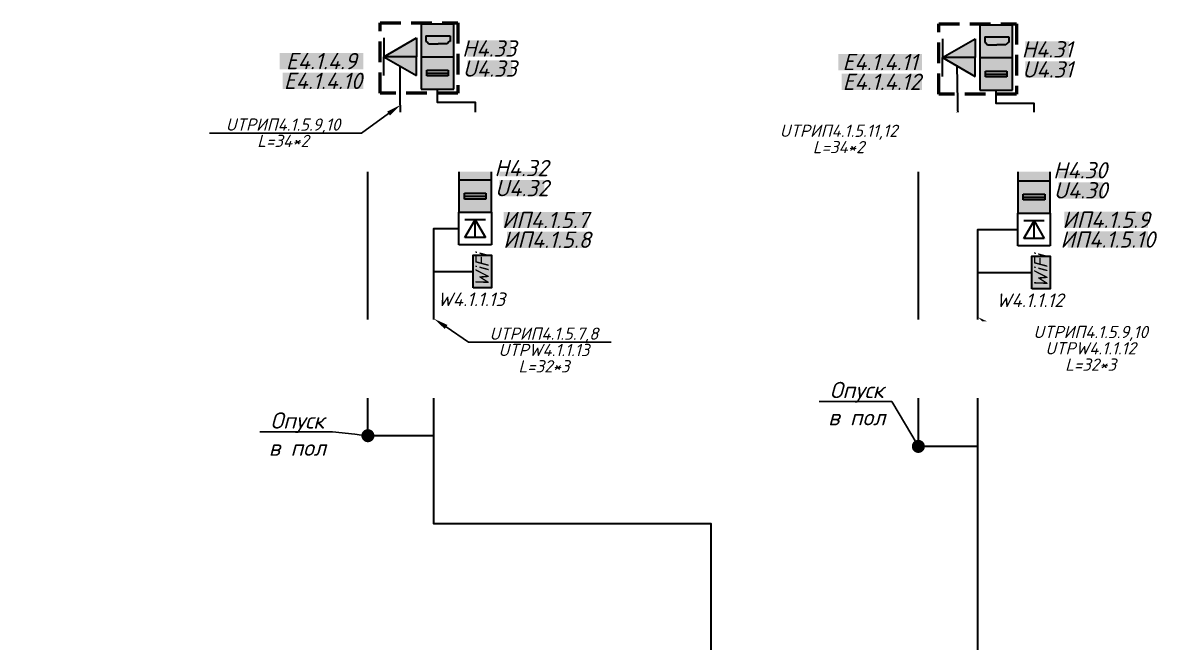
# Model space of a CAD drawing. Extents: x -260425 to 1294666, y -169889 to -2349.
# Drawn here: x 741520 to 759060, y -107110 to -97617 of the extents above; entities that cross this region are included whole.
import ezdxf
from ezdxf import colors
from ezdxf.entities.mleader import LeaderData, LeaderLine
from ezdxf.math import Vec2, Vec3

# ---------------------------------------------------------------- set-up
doc = ezdxf.new("R2010")
doc.units = 0
doc.header["$LTSCALE"] = 100
doc.linetypes.add('HIDDEN2', pattern=[4.7625, 3.175, -1.5875])
for name, color, linetype, lineweight in [('СКС-РОЗЕТКИ', 7, 'Continuous', 50), ('СС_Выноски', 7, 'Continuous', 15), ('СС_СКК_Лоток', 170, 'Continuous', 30), ('СС_СКС_Кабель', 6, 'Continuous', 30), ('СС_СКС_Оборудование', 6, 'Continuous', 30)]:
    doc.layers.add(name, color=color, linetype=linetype, lineweight=lineweight)
doc.styles.add('1ISOCPEUR', font='isocpeui.ttf', dxfattribs={"height": 250})
doc.linetypes.add('Рабочее в трубе  _о_о_', pattern='A,5,2,[133,ltypeshp.shx,S=0.4,R=0,X=0,Y=0.75],3', length=10)

# ---------------------------------------------------------------- blocks, each defined once
blk = doc.blocks.new('Розетки HDMI и USB')
at = {"true_color": 0xffffff, "transparency": 33554687}
h = blk.add_hatch(color=7, dxfattribs=at)
h.dxf.hatch_style = 1
h.paths.add_polyline_path([(237.4, 474.8), (0, 474.8), (0, 237.4), (237.4, 237.4)])
h.paths.add_polyline_path([(210.7, 388), (210.7, 348), (204.7, 348), (189.7, 331), (122.7, 331), (55.7, 331), (40.7, 348), (34.7, 348), (34.7, 388)], flags=16)
h = blk.add_hatch(color=7, dxfattribs=at)
h.dxf.hatch_style = 1
h.paths.add_polyline_path([(210.7, 388), (34.7, 388), (34.7, 348), (40.7, 348), (55.7, 331), (122.7, 331), (189.7, 331), (204.7, 348), (210.7, 348)])
h = blk.add_hatch(color=7, dxfattribs=at)
h.dxf.hatch_style = 1
h.paths.add_polyline_path([(237.4, 237.4), (0, 237.4), (0, 0), (237.4, 0)])
h.paths.add_polyline_path([(196.7, 140), (196.7, 97), (40.7, 97), (40.7, 140)], flags=16)
h.paths.add_polyline_path([(196.7, 140), (40.7, 140), (40.7, 117), (196.7, 117)], flags=0)
h = blk.add_hatch(color=7, dxfattribs=at)
h.dxf.hatch_style = 1
h.paths.add_polyline_path([(196.7, 140), (40.7, 140), (40.7, 117), (196.7, 117)])
at = {"true_color": 0x000000, "transparency": 33554687}
h = blk.add_hatch(color=18, dxfattribs=at)
h.dxf.hatch_style = 1
h.paths.add_polyline_path([(196.7, 117), (40.7, 117), (40.7, 97), (196.7, 97)])
at = {"layer": 'СС_СКС_Кабель', "color": 0}
for p, q in [((0, 474.8), (0, 0)), ((237.4, 474.8), (0, 474.8)), ((237.4, 0), (237.4, 474.8)), ((34.7, 388), (210.7, 388)), ((34.7, 388), (34.7, 348)), ((34.7, 348), (40.7, 348)), ((40.7, 348), (55.7, 331)), ((204.7, 348), (189.7, 331)), ((210.7, 348), (204.7, 348)), ((210.7, 388), (210.7, 348)), ((55.7, 331), (122.7, 331)), ((189.7, 331), (122.7, 331)), ((0, 237.4), (237.4, 237.4)), ((40.7, 140), (196.7, 140)), ((40.7, 97), (40.7, 140)), ((40.7, 117), (196.7, 117)), ((196.7, 97), (40.7, 97)), ((196.7, 140), (196.7, 97)), ((0, 0), (237.4, 0))]:
    blk.add_line(p, q, dxfattribs=at)
blk = doc.blocks.new('*U72')
at = {"color": 0}
for p, q in [((0, -38), (0, 462)), ((0, 462), (500, 462)), ((500, 462), (500, -38)), ((92, 76), (250, 348)), ((407, 348), (92, 348)), ((250, 348), (407, 76)), ((250, 76), (250, 348)), ((407, 76), (92, 76)), ((500, -38), (0, -38))]:
    blk.add_line(p, q, dxfattribs=at)
blk = doc.blocks.new('*U117')
at = {"true_color": 0xffffff, "transparency": 33554687}
h = blk.add_hatch(color=7, dxfattribs=at)
h.dxf.hatch_style = 1
h.paths.add_polyline_path([(0, 338), (0, 0), (599, 0), (599, 338)])
at = {"color": 0}
blk.add_lwpolyline([(0, 338), (599, 338), (599, 0), (0, 0)], close=True, dxfattribs=at)
at = {"color": 0, "insert": (13, 300), "char_height": 250, "attachment_point": 1, "style": '1ISOCPEUR'}
blk.add_mtext_dynamic_manual_height_columns('WiFi', width=599, gutter_width=1250, heights=[0], dxfattribs=at)
at = {"color": 18, "true_color": 0x000000, "style": '1ISOCPEUR'}
blk.add_attdef('НАЗВАНИЕ', (-337, 991), '', height=250, dxfattribs=at)
blk = doc.blocks.new('Модуль на 1 RJ')
at = {"true_color": 0xffffff}
h = blk.add_hatch(color=7, dxfattribs=at)
h.dxf.hatch_style = 1
h.paths.add_polyline_path([(0, 250), (-289, 250), (0, -250)])
at = {"color": 0, "lineweight": 30}
for p, q in [((-289, 250), (0, 250)), ((0, -250), (-289, 250)), ((0, 250), (0, -250)), ((-289, -250), (0, -250))]:
    blk.add_line(p, q, dxfattribs=at)
blk = doc.blocks.new('_Dot')
at = {"color": 0, "linetype": 'ByBlock', "lineweight": -2}
blk.add_line((-0.5, 0), (-1, 0), dxfattribs=at)
at = {"color": 0, "linetype": 'ByBlock', "const_width": 0.5}
blk.add_lwpolyline([(-0.25, 0, 1), (0.25, 0, 1)], format="xyb", close=True, dxfattribs=at)

msp = doc.modelspace()

# ---------------------------------------------------------------- linework, layer by layer
at = {"layer": 'СКС-РОЗЕТКИ', "color": 7, "linetype": 'HIDDEN2'}
for points in [[(746995.2, -97616.5), (748188.6, -97616.5), (748188.6, -98695.5), (746995.2, -98695.5)], [(755560.2, -97631.2), (756753.6, -97631.2), (756753.6, -98710.2), (755560.2, -98710.2)]]:
    msp.add_lwpolyline(points, close=True, dxfattribs=at)
at = {"layer": 'СС_СКС_Кабель', "linetype": 'Рабочее в трубе  _о_о_', "ltscale": 100}
for points in [[(746809.4, -103945.7), (746809.4, -99470.4), (747310.8, -99470.4), (747304.5, -98279.2)], [(755247.1, -104109.6), (755247.1, -99676.4), (755869.5, -99676.4), (755843.6, -98263.2)]]:
    msp.add_lwpolyline(points, dxfattribs=at)
at = {"layer": 'СС_СКС_Кабель', "color": 67, "linetype": 'Рабочее в трубе  _о_о_', "true_color": 0x727430}
for points in [[(748455.2, -99521.1), (748457.1, -98839.5), (747875.9, -98839.5), (747875.9, -98634.8)], [(757020.2, -99535.8), (757022.1, -98854.2), (756440.9, -98854.2), (756440.9, -98649.5)]]:
    msp.add_lwpolyline(points, dxfattribs=at)
at = {"layer": 'СС_СКС_Кабель'}
for points in [[(742224.6, -114089.2), (742224.6, -112937.4), (743101.4, -112937.4), (743101.4, -111517.8), (752073.2, -111517.8), (752073.2, -105294.8), (747822.1, -105294.8), (747822.1, -100771.1), (748205.2, -100771.1)], [(742224.6, -114089.2), (742224.6, -112937.4), (743101.4, -112937.4), (743101.4, -111517.8), (756157.2, -111517.8), (756157.2, -100785.8), (756770.2, -100785.8)], [(742224.6, -114089.2), (742224.6, -112937.4), (743101.4, -112937.4), (743101.4, -111517.8), (752073.2, -111517.8), (752073.2, -105294.8), (747822.1, -105294.8), (747822.1, -101427.4), (748423.1, -101427.4)], [(742224.6, -114089.2), (742224.6, -112937.4), (743101.4, -112937.4), (743101.4, -111517.8), (756157.2, -111517.8), (756157.2, -101442.1), (756988.1, -101442.1)], [(742224.6, -114089.2), (742224.6, -112937.4), (743101.4, -112937.4), (743101.4, -111517.8), (752073.2, -111517.8), (752073.2, -105294.8), (747822.1, -105294.8), (747822.1, -103945.7), (746753.4, -103945.7)], [(742224.6, -114089.2), (742224.6, -112937.4), (743101.4, -112937.4), (743101.4, -111517.8), (756157.2, -111517.8), (756157.2, -104109.6), (755247.1, -104109.6)]]:
    msp.add_lwpolyline(points, dxfattribs=at)

# ---------------------------------------------------------------- block references
at = {"rotation": 270}
for p in [(747304.5, -98134.8), (755869.5, -98149.5)]:
    msp.add_blockref('Модуль на 1 RJ', p, dxfattribs=at)
at = {"xscale": -1, "rotation": 270}
for p in [(747304.5, -98134.8), (755869.5, -98149.5)]:
    msp.add_blockref('Модуль на 1 RJ', p, dxfattribs=at)
at = {"layer": 'СС_СКС_Оборудование', "color": 180, "xscale": 2.106060307287632, "yscale": 2.106060307287632, "zscale": 2.106060307287632}
for p in [(747625.9, -98634.8), (756190.9, -98649.5), (748205.2, -100521.1), (756770.2, -100535.8)]:
    msp.add_blockref('Розетки HDMI и USB', p, dxfattribs=at)
at = {"layer": 'СС_СКС_Оборудование'}
for p in [(748205.2, -100983), (756770.2, -100997.7)]:
    msp.add_blockref('*U72', p, dxfattribs=at)
at = {"layer": 'СС_СКС_Оборудование', "color": 30}
ref = msp.add_blockref('*U117', (748705.2, -101677.4), dxfattribs=dict(at, xscale=0.8347245409015025, yscale=0.8347245409015025, zscale=0.8347245409015025, rotation=90))
ref.add_attrib('НАЗВАНИЕ', 'W4.1.1.13', (747877.8, -101958.8), dxfattribs={"layer": '0', "color": 18, "true_color": 0x000000, "height": 208.68, "style": '1ISOCPEUR'})
ref = msp.add_blockref('*U117', (757270.2, -101692.1), dxfattribs=dict(at, xscale=0.8347245409015025, yscale=0.8347245409015025, zscale=0.8347245409015025, rotation=90))
ref.add_attrib('НАЗВАНИЕ', 'W4.1.1.12', (756442.8, -101973.5), dxfattribs={"layer": '0', "color": 18, "true_color": 0x000000, "height": 208.68, "style": '1ISOCPEUR'})

# ---------------------------------------------------------------- texts
at = {"layer": 'СС_СКС_Оборудование', "color": 18, "true_color": 0x000000, "char_height": 250, "attachment_point": 5, "style": '1ISOCPEUR', "bg_fill": 1, "box_fill_scale": 1, "bg_fill_color": 7, "bg_fill_true_color": 16777215, "bg_fill_transparency": 0}
for s, width, heights, insert in [('H4.33', 673.91, [275.9], (748670.4, -98009.5)), ('H4.31', 673.91, [275.9], (757222.6, -98022.6)), ('E4.1.4.9', 1280.189, [0], (746096.6, -98202.5)), ('U4.33', 688.952, [0], (748678, -98317.1, 0.5)), ('E4.1.4.11', 1280.189, [0], (754661.6, -98217.2)), ('U4.31', 688.952, [0], (757230.2, -98330.1, 0.5)), ('E4.1.4.10', 1233.516, [0], (746121.5, -98505.5)), ('E4.1.4.12', 1233.516, [0], (754686.5, -98520.2)), ('H4.32', 673.91, [275.9], (749162.7, -99842.4)), ('H4.30', 673.91, [275.9], (757727.3, -99876.5)), ('U4.32', 688.952, [0], (749170.3, -100150, 0.5)), ('U4.30', 688.952, [0], (757734.9, -100184.1, 0.5)), ('ИП4.1.5.7', 1280.189, [0], (749531, -100638.5)), ('ИП4.1.5.9', 1280.189, [0], (758126.2, -100635)), ('ИП4.1.5.8', 1233.516, [0], (749555.9, -100941.5)), ('ИП4.1.5.10', 1233.516, [0], (758151.1, -100938))]:
    msp.add_mtext_dynamic_manual_height_columns(s, width=width, gutter_width=1250, heights=heights, dxfattribs=dict(at, insert=insert))

# ---------------------------------------------------------------- leaders
at = {"layer": 'СС_СКК_Лоток', "color": 7, "lineweight": 0}
ml = msp.add_multileader_mtext('Standard', dxfattribs=at)
ml.set_content('Опуск\\Pв пол', color=7, style='1ISOCPEUR')
ml.set_leader_properties()
ml.set_arrow_properties(name='DOT')
ml.build(insert=Vec2(0, 0))
ml.multileader.update_dxf_attribs({"text_left_attachment_type": 6, "text_right_attachment_type": 6, "dogleg_length": 100, "arrow_head_size": 200})
ctx = ml.context
ctx.base_point, ctx.char_height, ctx.arrow_head_size, ctx.landing_gap_size, ctx.plane_origin = Vec3(753863.5, -103420.2), 250, 200, 0, Vec3(763466.6, -106377)
ctx.left_attachment, ctx.right_attachment, ctx.text_align_type = 6, 6, 1
notes = []
notes.append((ctx, [(0, (1, 1, 0), (754842.3, -103420.2), (-1, 0), 100, [(0, [(755247.1, -104109.6)], 0, [])])]))
ctx.mtext.insert, ctx.mtext.width, ctx.mtext.alignment, ctx.mtext.flow_direction = Vec3(754302.9, -103120.2), 2467.274, 2, 5
ml = msp.add_multileader_mtext('Standard', dxfattribs=at)
ml.set_content('Опуск\\Pв пол', color=7, style='1ISOCPEUR')
ml.set_leader_properties()
ml.set_arrow_properties(name='DOT')
ml.build(insert=Vec2(0, 0))
ml.multileader.update_dxf_attribs({"text_left_attachment_type": 6, "text_right_attachment_type": 6, "dogleg_length": 100, "arrow_head_size": 200})
ctx = ml.context
ctx.base_point, ctx.char_height, ctx.arrow_head_size, ctx.landing_gap_size, ctx.plane_origin = Vec3(745288.5, -103887.5), 250, 200, 0, Vec3(755028.9, -106213.1)
ctx.left_attachment, ctx.right_attachment, ctx.text_align_type = 6, 6, 1
notes.append((ctx, [(0, (1, 1, 0), (746267.2, -103887.5), (-1, 0), 100, [(0, [(746809.4, -103945.7)], 0, [])])]))
ctx.mtext.insert, ctx.mtext.width, ctx.mtext.alignment, ctx.mtext.flow_direction = Vec3(745727.9, -103587.5), 2467.274, 2, 5
for ctx, leaders in notes:
    for number, flags, end, landing, length, lines in leaders:
        leader = LeaderData()
        leader.index, (leader.has_last_leader_line, leader.has_dogleg_vector, leader.attachment_direction) = number, flags
        leader.last_leader_point, leader.dogleg_vector, leader.dogleg_length = Vec3(end), Vec3(landing), length
        for number, points, colour, breaks in lines:
            line = LeaderLine()
            line.index, line.vertices, line.color, line.breaks = number, Vec3.list(points), colors.encode_raw_color(colour), breaks
            leader.lines.append(line)
        ctx.leaders.append(leader)

# ---------------------------------------------------------------- next in the draw order: leaders
at = {"layer": 'СС_Выноски', "color": 7}
ml = msp.add_multileader_mtext('Standard', dxfattribs=at)
ml.set_content('{\\C256;UTP\\C256;\\c0;ИП4.1.5.15,16\\P\\C256;L=52*2}', color=7, style='1ISOCPEUR')
ml.set_leader_properties(lineweight=25)
ml.build(insert=Vec2(0, 0))
ml.multileader.update_dxf_attribs({"text_left_attachment_type": 6, "text_right_attachment_type": 6, "dogleg_length": 150, "arrow_head_size": 225, "scale": 75})
ctx = ml.context
ctx.base_point, ctx.scale, ctx.char_height, ctx.arrow_head_size, ctx.landing_gap_size, ctx.plane_origin = Vec3(770498.3, -99593.2), 75, 187.5, 225, 150, Vec3(801526.6, -104677.1)
ctx.left_attachment, ctx.right_attachment, ctx.text_align_type = 6, 6, 1
notes = []
notes.append((ctx, [(1, (1, 1, 0), (772841.3, -99593.2), (-1, 0), 150, [(1, [(773235.1, -99036.8)], 0, [])])]))
ctx.mtext.insert, ctx.mtext.width, ctx.mtext.defined_height, ctx.mtext.alignment, ctx.mtext.line_spacing_factor, ctx.mtext.flow_direction = Vec3(771594.8, -99368.2), 1295.557, 428.7, 2, 0.8, 5
ctx.mtext.has_bg_fill, ctx.mtext.bg_color, ctx.mtext.bg_scale_factor, ctx.mtext.bg_transparency, ctx.mtext.use_window_bg_color = 1, -1027028792, 1.5, 0, 1
ml = msp.add_multileader_mtext('Standard', dxfattribs=at)
ml.set_content('{\\C256;UTP\\C256;\\c0;ИП4.1.5.13,14\\P\\C256;UTP\\C256;\\c0;W4.1.1.10\\P\\C256;L=52*3}', color=7, style='1ISOCPEUR')
ml.set_leader_properties(lineweight=25)
ml.build(insert=Vec2(0, 0))
ml.multileader.update_dxf_attribs({"text_left_attachment_type": 6, "text_right_attachment_type": 6, "dogleg_length": 150, "arrow_head_size": 225, "scale": 75})
ctx = ml.context
ctx.base_point, ctx.scale, ctx.char_height, ctx.arrow_head_size, ctx.landing_gap_size, ctx.plane_origin = Vec3(774361.6, -102809.3), 75, 187.5, 225, 150, Vec3(801972.1, -108089.5)
ctx.left_attachment, ctx.right_attachment, ctx.text_align_type = 6, 6, 1
notes.append((ctx, [(0, (1, 1, 0), (774211.6, -102809.3), (1, 0), 150, [(1, [(773680.5, -102449.2)], 0, [])])]))
ctx.mtext.insert, ctx.mtext.width, ctx.mtext.defined_height, ctx.mtext.alignment, ctx.mtext.line_spacing_factor, ctx.mtext.flow_direction = Vec3(775460, -102584.3), 1295.557, 428.7, 2, 0.8, 5
ctx.mtext.has_bg_fill, ctx.mtext.bg_color, ctx.mtext.bg_scale_factor, ctx.mtext.bg_transparency, ctx.mtext.use_window_bg_color = 1, -1027028792, 1.5, 0, 1
for ctx, leaders in notes:
    for number, flags, end, landing, length, lines in leaders:
        leader = LeaderData()
        leader.index, (leader.has_last_leader_line, leader.has_dogleg_vector, leader.attachment_direction) = number, flags
        leader.last_leader_point, leader.dogleg_vector, leader.dogleg_length = Vec3(end), Vec3(landing), length
        for number, points, colour, breaks in lines:
            line = LeaderLine()
            line.index, line.vertices, line.color, line.breaks = number, Vec3.list(points), colors.encode_raw_color(colour), breaks
            leader.lines.append(line)
        ctx.leaders.append(leader)

# ---------------------------------------------------------------- next in the draw order: leaders
ml = msp.add_multileader_mtext('Standard', dxfattribs=at)
ml.set_content('{\\C256;UTP\\C256;\\c0;ИП4.1.5.13,14\\P\\C256;L=42*2}', color=7, style='1ISOCPEUR')
ml.set_leader_properties(lineweight=25)
ml.build(insert=Vec2(0, 0))
ml.multileader.update_dxf_attribs({"text_left_attachment_type": 6, "text_right_attachment_type": 6, "dogleg_length": 150, "arrow_head_size": 225, "scale": 75})
ctx = ml.context
ctx.base_point, ctx.scale, ctx.char_height, ctx.arrow_head_size, ctx.landing_gap_size, ctx.plane_origin = Vec3(761598.4, -99529), 75, 187.5, 225, 150, Vec3(792630.6, -104612.8)
ctx.left_attachment, ctx.right_attachment, ctx.text_align_type = 6, 6, 1
notes = []
notes.append((ctx, [(1, (1, 1, 0), (763945.3, -99529), (-1, 0), 150, [(1, [(764339.1, -98972.5)], 0, [])])]))
ctx.mtext.insert, ctx.mtext.width, ctx.mtext.defined_height, ctx.mtext.alignment, ctx.mtext.line_spacing_factor, ctx.mtext.flow_direction = Vec3(762696.8, -99304), 1295.557, 428.7, 2, 0.8, 5
ctx.mtext.has_bg_fill, ctx.mtext.bg_color, ctx.mtext.bg_scale_factor, ctx.mtext.bg_transparency, ctx.mtext.use_window_bg_color = 1, -1027028792, 1.5, 0, 1
ml = msp.add_multileader_mtext('Standard', dxfattribs=at)
ml.set_content('{\\C256;UTP\\C256;\\c0;ИП4.1.5.11,12\\P\\C256;UTP\\C256;\\c0;W4.1.1.11\\P\\C256;L=42*3}', color=7, style='1ISOCPEUR')
ml.set_leader_properties(lineweight=25)
ml.build(insert=Vec2(0, 0))
ml.multileader.update_dxf_attribs({"text_left_attachment_type": 6, "text_right_attachment_type": 6, "dogleg_length": 150, "arrow_head_size": 225, "scale": 75})
ctx = ml.context
ctx.base_point, ctx.scale, ctx.char_height, ctx.arrow_head_size, ctx.landing_gap_size, ctx.plane_origin = Vec3(765621.4, -102589.3), 75, 187.5, 225, 150, Vec3(793231.9, -107869.6)
ctx.left_attachment, ctx.right_attachment, ctx.text_align_type = 6, 6, 1
notes.append((ctx, [(0, (1, 1, 0), (765471.4, -102589.3), (1, 0), 150, [(1, [(764940.4, -102229.3)], 0, [])])]))
ctx.mtext.insert, ctx.mtext.width, ctx.mtext.defined_height, ctx.mtext.alignment, ctx.mtext.line_spacing_factor, ctx.mtext.flow_direction = Vec3(766704, -102364.3), 1295.557, 428.7, 2, 0.8, 5
ctx.mtext.has_bg_fill, ctx.mtext.bg_color, ctx.mtext.bg_scale_factor, ctx.mtext.bg_transparency, ctx.mtext.use_window_bg_color = 1, -1027028792, 1.5, 0, 1
for ctx, leaders in notes:
    for number, flags, end, landing, length, lines in leaders:
        leader = LeaderData()
        leader.index, (leader.has_last_leader_line, leader.has_dogleg_vector, leader.attachment_direction) = number, flags
        leader.last_leader_point, leader.dogleg_vector, leader.dogleg_length = Vec3(end), Vec3(landing), length
        for number, points, colour, breaks in lines:
            line = LeaderLine()
            line.index, line.vertices, line.color, line.breaks = number, Vec3.list(points), colors.encode_raw_color(colour), breaks
            leader.lines.append(line)
        ctx.leaders.append(leader)

# ---------------------------------------------------------------- next in the draw order: leaders
ml = msp.add_multileader_mtext('Standard', dxfattribs=at)
ml.set_content('{\\C256;UTP\\C256;\\c0;ИП4.1.5.11,12\\P\\C256;L=34*2}', color=7, style='1ISOCPEUR')
ml.set_leader_properties(lineweight=25)
ml.build(insert=Vec2(0, 0))
ml.multileader.update_dxf_attribs({"text_left_attachment_type": 6, "text_right_attachment_type": 6, "dogleg_length": 150, "arrow_head_size": 225, "scale": 75})
ctx = ml.context
ctx.base_point, ctx.scale, ctx.char_height, ctx.arrow_head_size, ctx.landing_gap_size, ctx.plane_origin = Vec3(752942.6, -99402), 75, 187.5, 225, 150, Vec3(784148.1, -104610.1)
ctx.left_attachment, ctx.right_attachment, ctx.text_align_type = 6, 6, 1
notes = []
notes.append((ctx, [(1, (1, 1, 0), (755257.8, -99402), (-1, 0), 150, [(1, [(755856.6, -98969.8)], 0, [])])]))
ctx.mtext.insert, ctx.mtext.width, ctx.mtext.defined_height, ctx.mtext.alignment, ctx.mtext.line_spacing_factor, ctx.mtext.flow_direction = Vec3(754025.2, -99177), 1295.557, 428.7, 2, 0.8, 5
ctx.mtext.has_bg_fill, ctx.mtext.bg_color, ctx.mtext.bg_scale_factor, ctx.mtext.bg_transparency, ctx.mtext.use_window_bg_color = 1, -1027028792, 1.5, 0, 1
ml = msp.add_multileader_mtext('Standard', dxfattribs=at)
ml.set_content('{\\C256;UTP\\C256;\\c0;ИП4.1.5.9,10\\P\\C256;UTP\\C256;\\c0;W4.1.1.12\\P\\C256;L=32*3}', color=7, style='1ISOCPEUR')
ml.set_leader_properties(lineweight=25)
ml.build(insert=Vec2(0, 0))
ml.multileader.update_dxf_attribs({"text_left_attachment_type": 6, "text_right_attachment_type": 6, "dogleg_length": 150, "arrow_head_size": 225, "scale": 75})
ctx = ml.context
ctx.base_point, ctx.scale, ctx.char_height, ctx.arrow_head_size, ctx.landing_gap_size, ctx.plane_origin = Vec3(756838.2, -102486.7), 75, 187.5, 225, 150, Vec3(784448.7, -107766.9)
ctx.left_attachment, ctx.right_attachment, ctx.text_align_type = 6, 6, 1
notes.append((ctx, [(0, (1, 1, 0), (756688.2, -102486.7), (1, 0), 150, [(1, [(756157.2, -102126.6)], 0, [])])]))
ctx.mtext.insert, ctx.mtext.width, ctx.mtext.defined_height, ctx.mtext.alignment, ctx.mtext.line_spacing_factor, ctx.mtext.flow_direction = Vec3(757888.5, -102261.7), 1295.557, 428.7, 2, 0.8, 5
ctx.mtext.has_bg_fill, ctx.mtext.bg_color, ctx.mtext.bg_scale_factor, ctx.mtext.bg_transparency, ctx.mtext.use_window_bg_color = 1, -1027028792, 1.5, 0, 1
for ctx, leaders in notes:
    for number, flags, end, landing, length, lines in leaders:
        leader = LeaderData()
        leader.index, (leader.has_last_leader_line, leader.has_dogleg_vector, leader.attachment_direction) = number, flags
        leader.last_leader_point, leader.dogleg_vector, leader.dogleg_length = Vec3(end), Vec3(landing), length
        for number, points, colour, breaks in lines:
            line = LeaderLine()
            line.index, line.vertices, line.color, line.breaks = number, Vec3.list(points), colors.encode_raw_color(colour), breaks
            leader.lines.append(line)
        ctx.leaders.append(leader)

# ---------------------------------------------------------------- next in the draw order: leaders
ml = msp.add_multileader_mtext('Standard', dxfattribs=at)
ml.set_content('{\\C256;UTP\\C256;\\c0;ИП4.1.5.9,10\\P\\C256;L=34*2}', color=7, style='1ISOCPEUR')
ml.set_leader_properties(lineweight=25)
ml.build(insert=Vec2(0, 0))
ml.multileader.update_dxf_attribs({"text_left_attachment_type": 6, "text_right_attachment_type": 6, "dogleg_length": 150, "arrow_head_size": 225, "scale": 75})
ctx = ml.context
ctx.base_point, ctx.scale, ctx.char_height, ctx.arrow_head_size, ctx.landing_gap_size, ctx.plane_origin = Vec3(744458.5, -99307), 75, 187.5, 225, 150, Vec3(775599.2, -104515.1)
ctx.left_attachment, ctx.right_attachment, ctx.text_align_type = 6, 6, 1
notes = []
notes.append((ctx, [(1, (1, 1, 0), (746708.9, -99307), (-1, 0), 150, [(1, [(747307.7, -98874.8)], 0, [])])]))
ctx.mtext.insert, ctx.mtext.width, ctx.mtext.defined_height, ctx.mtext.alignment, ctx.mtext.line_spacing_factor, ctx.mtext.flow_direction = Vec3(745508.7, -99082), 1295.557, 428.7, 2, 0.8, 5
ctx.mtext.has_bg_fill, ctx.mtext.bg_color, ctx.mtext.bg_scale_factor, ctx.mtext.bg_transparency, ctx.mtext.use_window_bg_color = 1, -1027028792, 1.5, 0, 1
ml = msp.add_multileader_mtext('Standard', dxfattribs=at)
ml.set_content('{\\C256;UTP\\C256;\\c0;ИП4.1.5.7,8\\P\\C256;UTP\\C256;\\c0;W4.1.1.13\\P\\C256;L=32*3}', color=7, style='1ISOCPEUR')
ml.set_leader_properties(lineweight=25)
ml.build(insert=Vec2(0, 0))
ml.multileader.update_dxf_attribs({"text_left_attachment_type": 6, "text_right_attachment_type": 6, "dogleg_length": 150, "arrow_head_size": 225, "scale": 75})
ctx = ml.context
ctx.base_point, ctx.scale, ctx.char_height, ctx.arrow_head_size, ctx.landing_gap_size, ctx.plane_origin = Vec3(748503.2, -102512.5), 75, 187.5, 225, 150, Vec3(776113.6, -107792.7)
ctx.left_attachment, ctx.right_attachment, ctx.text_align_type = 6, 6, 1
notes.append((ctx, [(0, (1, 1, 0), (748353.2, -102512.5), (1, 0), 150, [(1, [(747822.1, -102152.5)], 0, [])])]))
ctx.mtext.insert, ctx.mtext.width, ctx.mtext.defined_height, ctx.mtext.alignment, ctx.mtext.line_spacing_factor, ctx.mtext.flow_direction = Vec3(749508.2, -102287.5), 1295.557, 428.7, 2, 0.8, 5
ctx.mtext.has_bg_fill, ctx.mtext.bg_color, ctx.mtext.bg_scale_factor, ctx.mtext.bg_transparency, ctx.mtext.use_window_bg_color = 1, -1027028792, 1.5, 0, 1
for ctx, leaders in notes:
    for number, flags, end, landing, length, lines in leaders:
        leader = LeaderData()
        leader.index, (leader.has_last_leader_line, leader.has_dogleg_vector, leader.attachment_direction) = number, flags
        leader.last_leader_point, leader.dogleg_vector, leader.dogleg_length = Vec3(end), Vec3(landing), length
        for number, points, colour, breaks in lines:
            line = LeaderLine()
            line.index, line.vertices, line.color, line.breaks = number, Vec3.list(points), colors.encode_raw_color(colour), breaks
            leader.lines.append(line)
        ctx.leaders.append(leader)

doc.saveas('drawing.dxf')
